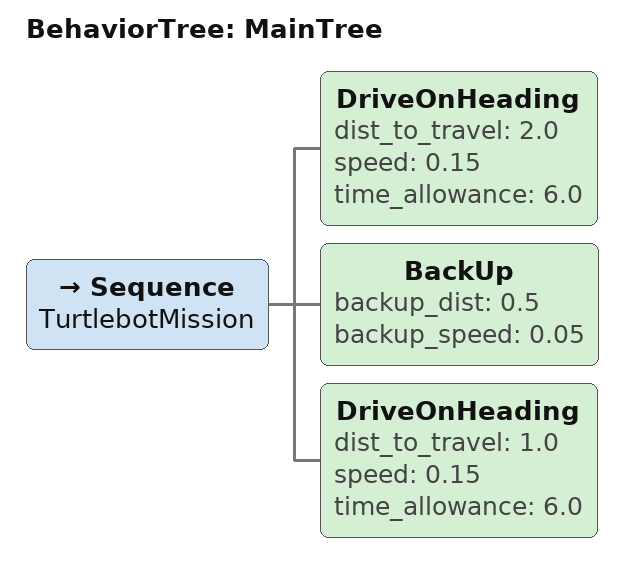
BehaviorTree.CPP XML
<root main_tree_to_execute="MainTree">
  <BehaviorTree ID="MainTree">
    <Sequence name="TurtlebotMission">
      <DriveOnHeading dist_to_travel="2.0" speed="0.15" time_allowance="6.0" />
      <BackUp backup_dist="0.5" backup_speed="0.05" />
      <DriveOnHeading dist_to_travel="1.0" speed="0.15" time_allowance="6.0" />
    </Sequence>
  </BehaviorTree>
</root>
